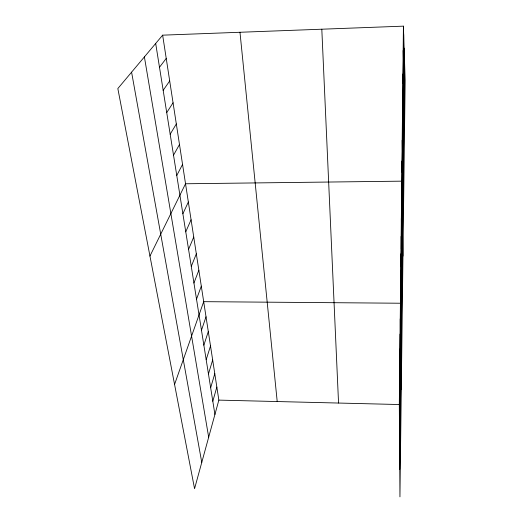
<?xml version="1.0" encoding="UTF-8"?>
<svg xmlns="http://www.w3.org/2000/svg" width="523" height="523" viewBox="0 0 523 523"><rect width="100%" height="100%" fill="white"/><g stroke="black" fill="none" stroke-linecap="round" stroke-linejoin="round"><path stroke-width="0.78" d="M403.423 26.15L405.162 80.352L399.945 496.85L399.304 404.534L403.423 26.15L162.646 35.165L117.838 88.557L194.556 488.711L218.856 400.115L162.646 35.165M399.409 419.413L403.691 34.518M399.572 443.112L404.129 48.129M399.755 469.366L404.625 63.636M212.822 401.265L216.842 387.059M210.664 387.765L214.783 373.684M208.455 373.925L212.671 359.987M206.186 359.732L210.514 345.945M203.865 345.18L208.298 331.556M201.479 330.242L206.023 316.801M174.564 384.444L203.695 301.666L400.402 303.229L401.291 389.439M196.517 299.182L201.303 286.14M193.935 283.021L198.845 270.201M191.287 266.423L196.328 253.838M188.561 249.353L193.739 237.037M185.757 231.813L191.078 219.765M182.88 213.763L188.345 202.015M149.951 256.067L185.534 183.769L401.736 181.161L402.958 256.12M176.767 175.493L182.553 164.418M173.525 155.181L179.487 144.492M170.178 134.234L176.323 123.958M166.726 112.622L173.061 102.783M163.163 90.316L169.7 80.954M159.482 67.271L166.229 58.419M218.856 400.115L399.304 404.534M131.587 72.174L201.767 462.41M144.394 56.915L208.677 437.221M155.684 43.461L214.92 414.445M239.979 32.269L277.21 401.546M321.808 29.203L338.551 403.05M403.155 50.496L403.41 59.472M402.9 74.05L403.141 83.588M402.651 96.847L402.887 106.901M402.409 118.924L402.632 129.462M402.18 140.314L402.39 151.297M401.952 161.051L402.154 172.453M401.527 200.106L401.71 212.24M401.324 218.516L401.501 230.97M401.134 236.409L401.298 249.157M400.945 253.805L401.102 266.835M400.755 270.731L400.912 284.009M400.579 287.199L400.729 300.718M400.232 318.84L400.37 332.785M400.069 334.047L400.2 348.181M399.905 348.861L400.03 363.171M399.749 363.308L399.866 377.776M399.598 377.39L399.709 392.008M399.448 391.132L399.559 405.887"/></g></svg>
